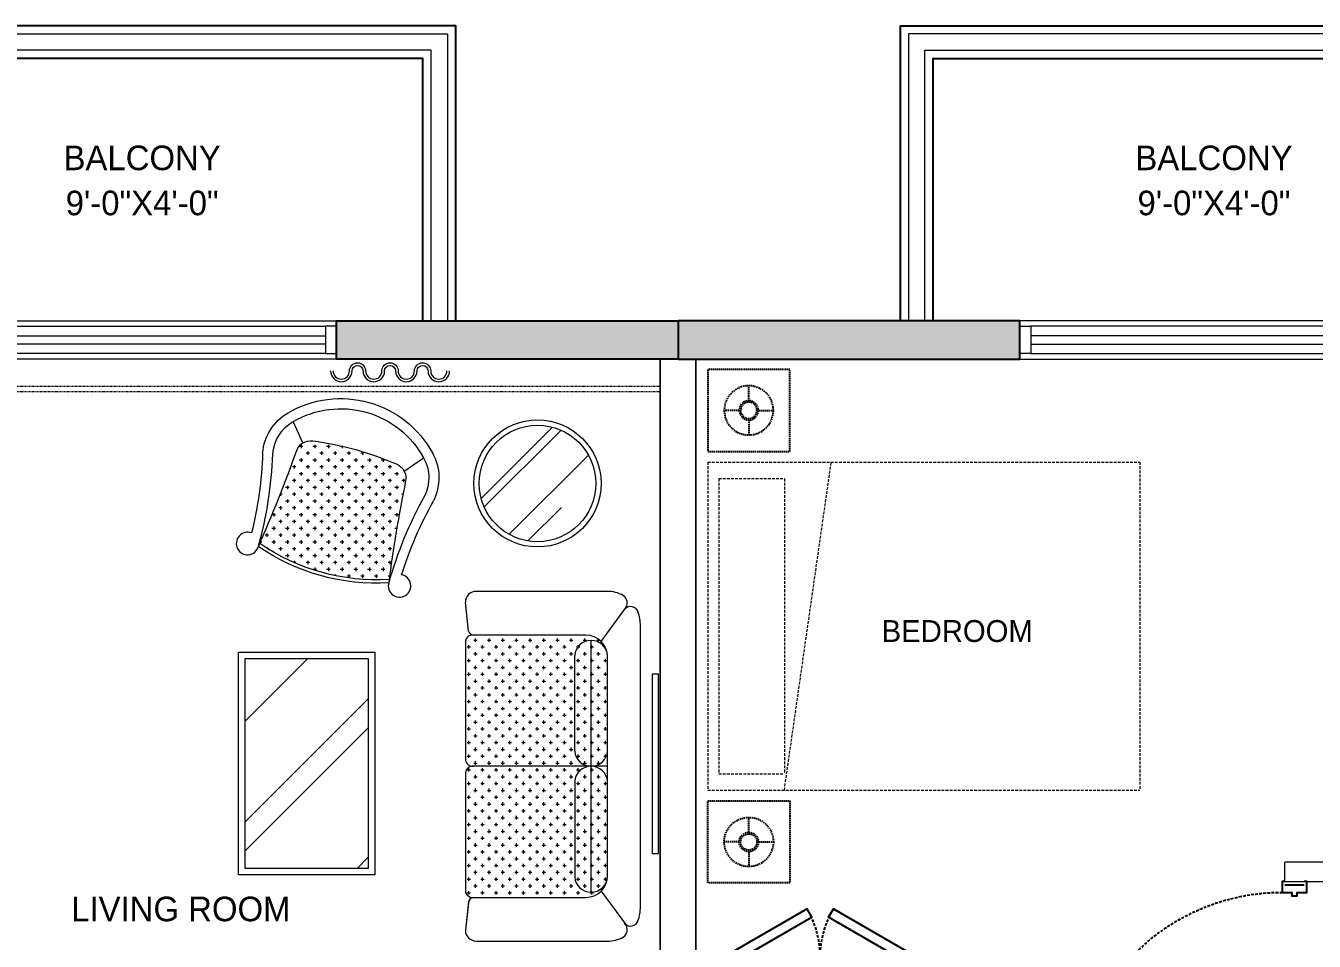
# Model space of a CAD drawing. Header units: inches. Extents: x 0 to 2865, y 0 to 4378.
# Drawn here: x 1388.5 to 1624.2, y 2888 to 3055.5 of the extents above; entities that cross this region are included whole.
import ezdxf

# ---------------------------------------------------------------- set-up
doc = ezdxf.new("R2010")
doc.units = ezdxf.units.IN
doc.linetypes.add('DASHED', pattern=[0.75, 0.5, -0.25])
doc.linetypes.add('HIDDEN', pattern=[0.375, 0.25, -0.125])
for name, color, linetype in [('22-016_Xref_2ND-6TH Floor Plan$0$ANNO-NOTE', 4, 'Continuous'), ('22-016_Xref_2ND-6TH Floor Plan$0$DOOR', 4, 'Continuous'), ('22-016_Xref_2ND-6TH Floor Plan$0$DOOR-FINE', 250, 'DASHED'), ('22-016_Xref_2ND-6TH Floor Plan$0$FURNITURE-LIGHT', 252, 'DASHED'), ('22-016_Xref_2ND-6TH Floor Plan$0$WALL-INTERIOR', 6, 'Continuous'), ('A-WALL-EXTR', 2, 'Continuous'), ('I-FURN', 8, 'Continuous'), ('I-Furn Text', 7, 'Continuous'), ('I-GLAZ', 6, 'Continuous'), ('WALL', 4, 'Continuous')]:
    doc.layers.add(name, color=color, linetype=linetype)
doc.layers.add('A-WALL', color=113, linetype='Continuous', lineweight=9)
doc.layers.add('I-DOOR', color=6, linetype='Continuous', lineweight=20)
doc.styles.add('1 by 8 new', font='GOTHIC.TTF', dxfattribs={"height": 4.5})
doc.styles.add('22-016_Xref_2ND-6TH Floor Plan$0$MAT-TAG', font='GOTHIC.TTF')

# ---------------------------------------------------------------- blocks, each defined once
blk = doc.blocks.new('GDHHHJ')
at = {"layer": 'I-DOOR', "lineweight": 5}
h = blk.add_hatch(dxfattribs=at)
h.set_pattern_fill('CROSS', color=8, scale=5)
h.set_pattern_definition([(0, (-31775.115, -4860.0791), (1.25, 1.25), [0.625, -1.875]), (90, (-31774.8025, -4860.3916), (-1.25, 1.25), [0.625, -1.875])])
h.paths.add_polyline_path([(0.17, 10.79, 0.355559), (-1.61, 7.85, 0.033), (0, 0, 0.03652), (2.7, -7.59, 0.351603), (5.73, -9.14, -0.018537), (23.76, -6.12, 0.16826), (17.16, 17.54, -0.018537)])
at = {"layer": 'I-DOOR', "color": 8, "lineweight": 5}
blk.add_arc((-13.71, -3.82), 37.54, 356.4872, 34.6917, dxfattribs=at)
at = {"layer": 'I-FURN', "lineweight": 5}
for p, q in [((-1.24, 9.64), (-5.15, 11.41)), ((3.93, -8.89), (1.5, -12.43))]:
    blk.add_line(p, q, dxfattribs=at)
for points in [[(0.65, 17.02, 0.052088), (15.25, 19.06, -2.568097), (17.73, 17.8, -0.059207), (0.8, 15.17, 0.24532), (-5.15, 11.41, 0.421605), (1.5, -12.43, 0.24532), (8.54, -12.57, -0.059207), (24.38, -6.04, -2.568097), (22.91, -8.41, 0.052088), (9.37, -14.23)], [(17.73, 17.8, -0.019176), (0.17, 10.79, 0.355559), (-1.61, 7.85, 0.033), (0, 0, 0.036347), (2.68, -7.56, 0.355559), (5.73, -9.14, -0.019176), (24.38, -6.04)]]:
    blk.add_lwpolyline(points, format="xyb", dxfattribs=at)
for centre, radius, start, end in [((1.43, 7.59), 9.46, 94.7341, 149.8684), ((-13.71, -3.82), 38.16, 356.6648, 34.5141), ((9.8, 2.73), 19.14, 149.8684, 241.3105), ((5.15, -5.76), 9.46, 241.3105, 296.4448)]:
    blk.add_arc(centre, radius, start, end, dxfattribs=at)
blk = doc.blocks.new('22-016_Xref_2ND-6TH Floor Plan$0$Side 2')
for p, q in [((15, -11.5), (15, -6)), ((11.5, -15), (6, -15)), ((15, -18.5), (15, -24)), ((18.5, -15), (24, -15))]:
    blk.add_line(p, q)
blk.add_lwpolyline([(0, 0), (30, 0), (30, -30), (0, -30)], close=True)
for radius in [9, 3.5, 3]:
    blk.add_circle((15, -15), radius)
blk = doc.blocks.new('22-016_Xref_2ND-6TH Floor Plan$0$bed1')
at = {"lineweight": 13}
for p, q in [((0, -30), (0, 30)), ((0, 30), (79, 30)), ((14, 30), (22.58, -30)), ((79, -30), (79, 30)), ((2, -27), (2, 27)), ((2, 27), (14, 27)), ((14, -27), (14, 27)), ((2, -27), (14, -27)), ((0, -30), (79, -30)), ((0, -30), (79, -30))]:
    blk.add_line(p, q, dxfattribs=at)
at = {"lineweight": 13, "yscale": 0.5, "zscale": 0.5, "rotation": 270}
for p, xscale in [((15, 31.99), -0.5), ((15, -31.99), 0.5)]:
    blk.add_blockref('22-016_Xref_2ND-6TH Floor Plan$0$Side 2', p, dxfattribs=dict(at, xscale=xscale))
blk = doc.blocks.new('*U158')
blk.add_lwpolyline([(1.38, 0.5), (2.25, -1.02), (17.84, 7.98), (16.96, 9.5)], close=True)
blk.add_lwpolyline([(-0.62, 0), (-0.62, 0.5), (1.38, 0.5), (1.38, -0.75), (2, -0.75), (2, -2.75), (1.38, -2.75), (1.38, -4), (-0.62, -4), (-0.62, -3.5)])
at = {"layer": '22-016_Xref_2ND-6TH Floor Plan$0$DOOR-FINE'}
blk.add_arc((1.38, 0.5), 18, 0, 27.2137, dxfattribs=at)
at = {"layer": '22-016_Xref_2ND-6TH Floor Plan$0$WALL-INTERIOR'}
blk.add_line((0, 0), (0, -3.5), dxfattribs=at)
blk = doc.blocks.new('*U156')
blk.add_lwpolyline([(1.38, 0.5), (2.25, -1.02), (17.84, 7.98), (16.96, 9.5)], close=True)
blk.add_lwpolyline([(-0.62, 0), (-0.62, 0.5), (1.38, 0.5), (1.38, -0.75), (2, -0.75), (2, -2.75), (1.38, -2.75), (1.38, -4), (-0.62, -4), (-0.62, -3.5)])
at = {"layer": '22-016_Xref_2ND-6TH Floor Plan$0$DOOR-FINE'}
blk.add_arc((1.38, 0.5), 18, 0, 27.2137, dxfattribs=at)
at = {"layer": '22-016_Xref_2ND-6TH Floor Plan$0$WALL-INTERIOR'}
blk.add_line((0, 0), (0, -3.5), dxfattribs=at)
blk = doc.blocks.new('*U146')
blk.add_lwpolyline([(-1.38, 0.5), (-3.12, 0.5), (-3.12, 38.5), (-1.38, 38.5)], close=True)
for points in [[(-41.38, 0), (-41.38, 0.5), (-39.38, 0.5), (-39.38, -1.25), (-38.75, -1.25), (-38.75, -2.25), (-39.38, -2.25), (-39.38, -4), (-41.38, -4), (-41.38, -3.5)], [(0.62, 0), (0.62, 0.5), (-1.38, 0.5), (-1.38, -1.25), (-2, -1.25), (-2, -2.25), (-1.38, -2.25), (-1.38, -4), (0.62, -4), (0.62, -3.5)]]:
    blk.add_lwpolyline(points)
at = {"layer": '22-016_Xref_2ND-6TH Floor Plan$0$DOOR-FINE'}
blk.add_arc((-1.38, 0.5), 38, 90, 180, dxfattribs=at)
at = {"layer": '22-016_Xref_2ND-6TH Floor Plan$0$WALL-INTERIOR'}
for p, q in [((-40.75, 0), (-40.75, -3.5)), ((0, 0), (0, -3.5))]:
    blk.add_line(p, q, dxfattribs=at)

msp = doc.modelspace()

# ---------------------------------------------------------------- hatches: boundary and pattern name
at = {"layer": 'A-WALL', "lineweight": 5, "transparency": 33554636}
h = msp.add_hatch(color=8, dxfattribs=at)
h.dxf.hatch_style = 1
h.paths.add_polyline_path([(1507.8, 3001.53), (1507.8, 2994.53), (1445.29, 2994.53), (1445.29, 3001.53)])
h = msp.add_hatch(color=8, dxfattribs=at)
h.dxf.hatch_style = 1
h.paths.add_polyline_path([(1507.8, 3001.53), (1507.8, 2994.53), (1570.31, 2994.53), (1570.31, 3001.53)])
at = {"layer": 'I-DOOR', "lineweight": 5, "transparency": 33554636}
h = msp.add_hatch(dxfattribs=at)
h.set_pattern_fill('CROSS', color=8, scale=5)
h.set_pattern_definition([(0, (-1254.5484, 1923.1122), (1.25, 1.25), [0.625, -1.875]), (90, (-1254.2359, 1922.7997), (-1.25, 1.25), [0.625, -1.875])])
h.paths.add_polyline_path([(1488.9, 2940.25, -0.888741), (1494.87, 2940.54, 0.376275), (1490.9, 2944.02), (1470.31, 2944.02, 0.412553), (1468.9, 2942.83), (1468.9, 2921.21, 0.365744), (1470.09, 2920.02), (1491.9, 2920.02, -0.394163), (1488.9, 2922.82)])
h.paths.add_polyline_path([(1491.9, 2943.05, 0.394163), (1488.9, 2940.25), (1488.9, 2922.82, 0.394163), (1491.9, 2920.02)], flags=17)
h.paths.add_polyline_path([(1494.9, 2940.02, 0.032823), (1494.87, 2940.54, 0.36627), (1491.9, 2943.05), (1491.9, 2920.02, 0.394163), (1494.9, 2922.82)])
h.paths.add_polyline_path([(1494.9, 2917.22, 0.394163), (1491.9, 2920.02), (1491.9, 2896.99, 0.36627), (1494.87, 2899.49, 0.032823), (1494.9, 2900.02)])
h.paths.add_polyline_path([(1491.9, 2920.02, 0.394163), (1488.9, 2917.22), (1488.9, 2899.79, 0.394163), (1491.9, 2896.99)], flags=17)
h.paths.add_polyline_path([(1488.9, 2917.22, -0.394163), (1491.9, 2920.02), (1470.31, 2920.02, -0.040671), (1470.09, 2920.02, 0.365744), (1468.9, 2918.83), (1468.9, 2897.43, 0.415876), (1470.09, 2896.02), (1490.9, 2896.02, 0.376275), (1494.87, 2899.49, -0.888741), (1488.9, 2899.79)])
at = {"layer": 'I-FURN', "lineweight": 5, "transparency": 33554636}
h = msp.add_hatch(dxfattribs=at)
h.set_pattern_fill('AR-RROOF', color=8, scale=15, angle=-135, style=0)
h.set_pattern_definition([(225, (-3194.487, 35414.203), (-12.727922, -33.9411255), [225, -30, 75, -15]), (225, (-3203.29, 35394.793), (24.713382, -3.500179), [45, -4.95, 90, -11.25]), (225, (-3190.775, 35399.884), (-48.0479058, -62.260752), [120, -21, 60, -15])])
edge = h.paths.add_edge_path()
edge.add_arc((1482.09, 2971.77), 10.65, 0, 360)
h = msp.add_hatch(dxfattribs=at)
h.set_pattern_fill('AR-RROOF', color=8, scale=25, angle=45, style=0)
h.set_pattern_definition([(45, (466.688, 32636.018), (21.213203, 56.568542), [375, -50, 125, -25]), (45, (481.36, 32668.37), (-41.18897, 5.83363), [75, -8.25, 150, -18.75]), (45, (460.501, 32659.883), (80.079843, 103.76792), [200, -35, 100, -25])])
h.paths.add_polyline_path([(1428.61, 2901.33), (1428.61, 2939.73), (1451.11, 2939.73), (1451.11, 2901.33)])

# ---------------------------------------------------------------- linework, layer by layer
at = {"layer": 'A-WALL', "color": 8, "lineweight": 5, "transparency": 33554636}
for p, q in [((1618.8, 2898.95), (1618.8, 2902.45)), ((1647.3, 2902.45), (1618.8, 2902.45)), ((1618.3, 2898.95), (1650.81, 2898.95))]:
    msp.add_line(p, q, dxfattribs=at)
for points in [[(1349.05, 3001.53), (1349.05, 3054.03), (1465.63, 3054.03), (1465.63, 3001.53), (1462.63, 3001.53), (1462.63, 3051.03), (1352.05, 3051.03), (1352.05, 3001.53)], [(1666.55, 3001.53), (1666.55, 3054.03), (1549.96, 3054.03), (1549.96, 3001.53), (1552.96, 3001.53), (1552.96, 3051.03), (1663.55, 3051.03), (1663.55, 3001.53)], [(1504.55, 2994.53), (1511.05, 2994.53), (1511.05, 2760.11), (1504.55, 2760.11)], [(1511.05, 2994.53), (1504.55, 2994.53), (1504.55, 2760.11), (1511.05, 2760.11)]]:
    msp.add_lwpolyline(points, close=True, dxfattribs=at)
at = {"layer": 'A-WALL-EXTR', "color": 8, "linetype": 'HIDDEN', "lineweight": 5, "ltscale": 0.1, "transparency": 33554636}
for p, q in [((1504.55, 2989.53), (1352.8, 2989.53)), ((1504.55, 2988.53), (1352.8, 2988.53))]:
    msp.add_line(p, q, dxfattribs=at)
at = {"layer": 'I-FURN', "color": 8, "lineweight": 5, "transparency": 33554636}
for p, q in [((1494.9, 2952.02), (1470.9, 2952.02)), ((1469.49, 2944.76), (1468.9, 2950.02)), ((1493.73, 2942.85), (1498.34, 2949.17)), ((1490.9, 2944.02), (1470.31, 2944.02)), ((1500.9, 2894.02), (1500.9, 2946.02)), ((1500.9, 2894.02), (1500.9, 2946.02)), ((1468.9, 2942.83), (1468.9, 2921.21)), ((1491.9, 2896.99), (1491.9, 2943.05)), ((1488.9, 2922.82), (1488.9, 2940.25)), ((1494.9, 2900.02), (1494.9, 2940.02)), ((1468.9, 2918.83), (1468.9, 2897.43)), ((1494.9, 2920.02), (1470.09, 2920.02)), ((1488.9, 2917.22), (1488.9, 2899.79)), ((1493.73, 2897.19), (1498.34, 2890.87)), ((1469.49, 2895.27), (1468.9, 2890.02)), ((1469.46, 2894.97), (1468.9, 2890.02)), ((1470.09, 2896.02), (1490.9, 2896.02)), ((1470.9, 2888.02), (1494.9, 2888.02))]:
    msp.add_line(p, q, dxfattribs=at)
for points in [[(1444.23, 2992.36, 1), (1448.16, 2992.36, -1), (1450.18, 2992.36, 1), (1454.11, 2992.36, -1), (1456.12, 2992.36, 1), (1460.05, 2992.36, -1), (1462.07, 2992.36, 1), (1466, 2992.36, 1)], [(1444.71, 2992.36, 1), (1447.68, 2992.36, -1), (1450.65, 2992.36, 1), (1453.63, 2992.36, -1), (1456.6, 2992.36, 1), (1459.57, 2992.36, -1), (1462.55, 2992.36, 1), (1465.52, 2992.36)]]:
    msp.add_lwpolyline(points, format="xyb", dxfattribs=at)
for points in [[(1427.41, 2900.13), (1427.41, 2940.93), (1452.31, 2940.93), (1452.31, 2900.13)], [(1428.61, 2901.33), (1428.61, 2939.73), (1451.11, 2939.73), (1451.11, 2901.33)]]:
    msp.add_lwpolyline(points, close=True, dxfattribs=at)
at = {"layer": 'I-FURN', "color": 8, "lineweight": 5, "transparency": 33554636, "elevation": 0}
msp.add_lwpolyline([(1503.06, 2936.9), (1503.06, 2904.08), (1504.2, 2904.08), (1504.2, 2936.9)], close=True, dxfattribs=at)
at = {"layer": 'I-FURN', "color": 8, "lineweight": 5, "transparency": 33554636}
for radius in [11.62, 10.65]:
    msp.add_circle((1482.09, 2971.77), radius, dxfattribs=at)
for centre, radius, start, end in [((1470.9, 2950.02), 2, 90, 180), ((1494.9, 2946.02), 6, 61.3476, 90), ((1496.85, 2949.9), 1.66, 313.9801, 70.2974), ((1499.12, 2947.82), 1.43, 12.213, 146.1098), ((1499.12, 2947.82), 1.43, 12.213, 146.1098), ((1499.12, 2947.82), 1.43, 12.213, 146.1098), ((1494.9, 2946.02), 6, 0, 25.6936), ((1470.2, 2942.72), 1.31, 85.342, 175.0169), ((1470.48, 2945.03), 1.02, 194.8628, 260.2174), ((1490.9, 2940.02), 4, 0, 90), ((1491.9, 2940.04), 3.01, 3.9499, 176.0501), ((1491.9, 2923.03), 3.01, 183.9499, 356.0501), ((1470.2, 2921.32), 1.31, 175.0169, 274.658), ((1470.2, 2918.72), 1.31, 94.658, 184.9831), ((1491.9, 2917.01), 3.01, 3.9499, 176.0501), ((1491.9, 2899.99), 3.01, 183.9499, 356.0501), ((1490.9, 2900.02), 4, 270, 0), ((1470.2, 2897.32), 1.31, 175.0169, 265.342), ((1470.2, 2897.32), 1.31, 184.9831, 274.658), ((1470.48, 2895.01), 1.02, 99.7826, 182.036), ((1470.48, 2895.01), 1.02, 99.7826, 165.1372), ((1499.12, 2892.21), 1.43, 213.8902, 347.787), ((1499.12, 2892.21), 1.43, 213.8902, 347.787), ((1499.12, 2892.21), 1.43, 213.8902, 347.787), ((1494.9, 2894.02), 6, 334.3064, 0), ((1470.9, 2890.02), 2, 180, 270), ((1470.9, 2890.02), 2, 180, 270), ((1496.85, 2890.13), 1.66, 289.7026, 46.0199), ((1494.9, 2894.02), 6, 270, 298.6524)]:
    msp.add_arc(centre, radius, start, end, dxfattribs=at)
at = {"layer": 'I-GLAZ', "color": 8, "lineweight": 5, "ltscale": 0.05, "transparency": 33554636}
for points in [[(1445.29, 3001.53), (1445.29, 2994.53), (1373.29, 2994.53), (1373.29, 3001.53)], [(1375.29, 2995.53), (1375.29, 3000.53), (1443.29, 3000.53), (1443.29, 2995.53)], [(1445.29, 2995.53), (1445.29, 3000.53), (1443.29, 3000.53), (1443.29, 2995.53)], [(1570.31, 3001.53), (1570.31, 2994.53), (1642.31, 2994.53), (1642.31, 3001.53)], [(1570.31, 2995.53), (1570.31, 3000.53), (1572.31, 3000.53), (1572.31, 2995.53)], [(1640.31, 2995.53), (1640.31, 3000.53), (1572.31, 3000.53), (1572.31, 2995.53)], [(1443.29, 2997.28), (1375.29, 2997.28), (1375.29, 2998.78), (1443.29, 2998.78)], [(1572.31, 2997.28), (1640.31, 2997.28), (1640.31, 2998.78), (1572.31, 2998.78)]]:
    msp.add_lwpolyline(points, close=True, dxfattribs=at)
at = {"layer": 'WALL', "color": 8, "ltscale": 0.1, "transparency": 33554636}
for points in [[(1467.13, 3001.53), (1467.13, 3055.53), (1347.55, 3055.53), (1347.55, 3001.53)], [(1548.46, 3001.53), (1548.46, 3055.53), (1668.05, 3055.53), (1668.05, 3001.53)], [(1461.13, 3001.53), (1461.13, 3049.53), (1353.55, 3049.53), (1353.55, 3001.53)], [(1554.46, 3001.53), (1554.46, 3049.53), (1662.05, 3049.53), (1662.05, 3001.53)]]:
    msp.add_lwpolyline(points, dxfattribs=at)
for points in [[(1507.8, 3001.53), (1507.8, 2994.53), (1445.29, 2994.53), (1445.29, 3001.53)], [(1507.8, 3001.53), (1507.8, 2994.53), (1570.31, 2994.53), (1570.31, 3001.53)]]:
    msp.add_lwpolyline(points, close=True, dxfattribs=at)

# ---------------------------------------------------------------- block references
at = {"layer": '22-016_Xref_2ND-6TH Floor Plan$0$DOOR', "color": 8, "transparency": 33554636}
for name, p, xscale, yscale, zscale, rotation in [('*U146', (1618.8, 2857.54), -1.000755996963997, 1.000755996963997, 1.000755996963997, 89.99940640243506), ('*U158', (1514.43, 2884.42), 1.000757998480023, 1.000757998480023, 1.000757998480023, 0.0009521936874976825), ('*U156', (1553.2, 2884.42), -1.000757998480022, 1.000757998480022, 1.000757998480022, 359.9990478063125)]:
    msp.add_blockref(name, p, dxfattribs=dict(at, xscale=xscale, yscale=yscale, zscale=zscale, rotation=rotation))
at = {"layer": '22-016_Xref_2ND-6TH Floor Plan$0$FURNITURE-LIGHT', "color": 8, "transparency": 33554636, "xscale": -1, "rotation": 180}
msp.add_blockref('22-016_Xref_2ND-6TH Floor Plan$0$bed1', (1513.24, 2945.66), dxfattribs=at)
at = {"layer": 'I-FURN', "color": 8, "lineweight": 5, "transparency": 33554636, "xscale": -1, "rotation": 90}
msp.add_blockref('GDHHHJ', (1448.83, 2977.96), dxfattribs=at)

# ---------------------------------------------------------------- texts
at = {"layer": 'I-Furn Text', "color": 8, "lineweight": 5, "transparency": 33554636, "char_height": 4.5, "width": 50.4719, "attachment_point": 2, "style": '1 by 8 new'}
for s, insert in [('BALCONY', (1409.77, 3033.6)), ('BALCONY', (1605.83, 3033.6)), ('9\'-0"X4\'-0"', (1409.77, 3025.35)), ('9\'-0"X4\'-0"', (1605.83, 3025.35)), ('LIVING ROOM', (1416.85, 2896.16))]:
    msp.add_mtext(s, dxfattribs=dict(at, insert=insert))

# ---------------------------------------------------------------- next in the draw order: texts
at = {"layer": '22-016_Xref_2ND-6TH Floor Plan$0$ANNO-NOTE', "color": 8, "transparency": 33554636, "insert": (1558.86, 2944.74), "char_height": 4, "attachment_point": 5, "style": '22-016_Xref_2ND-6TH Floor Plan$0$MAT-TAG', "bg_fill": 2}
msp.add_mtext_dynamic_manual_height_columns('BEDROOM', width=36.3702, gutter_width=0.391, heights=[0], dxfattribs=at)

doc.saveas('drawing.dxf')
